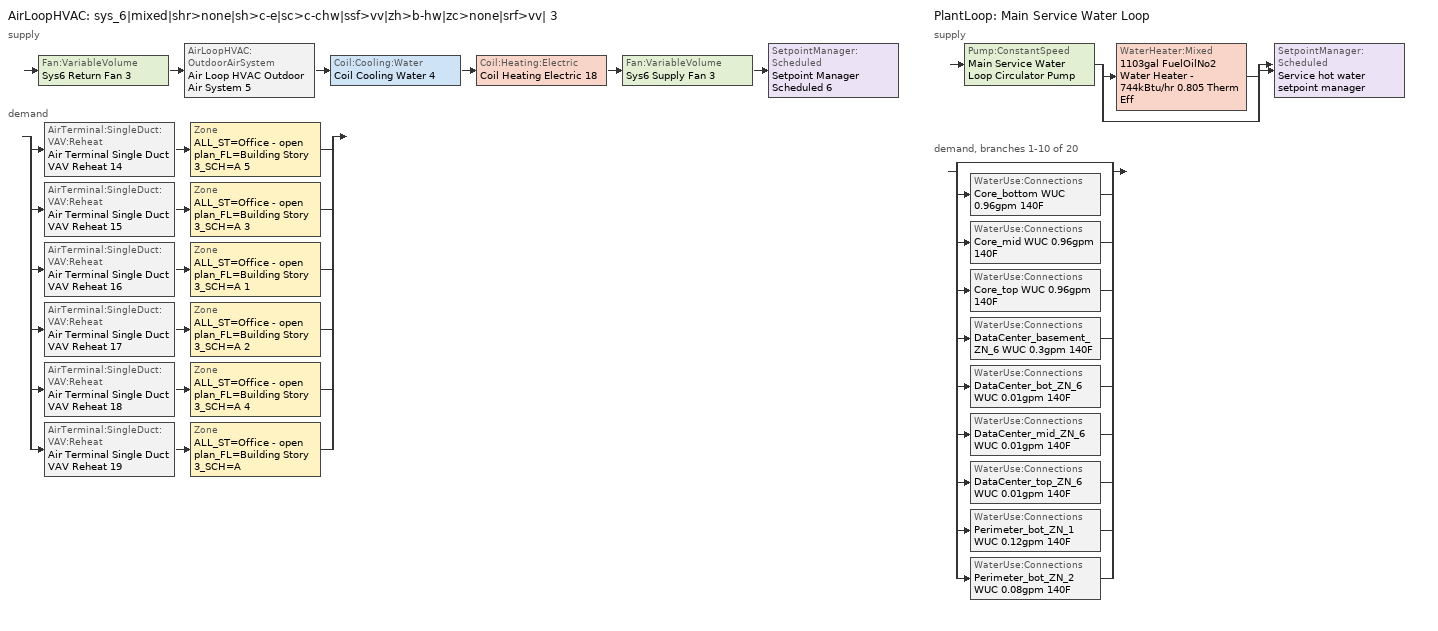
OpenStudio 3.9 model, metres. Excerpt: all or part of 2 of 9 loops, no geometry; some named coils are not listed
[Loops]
AirLoopHVAC 'sys_6|mixed|shr>none|sh>c-e|sc>c-chw|ssf>vv|zh>b-hw|zc>none|srf>vv| 3'
 supply: Fan:VariableVolume 'Sys6 Return Fan 3' > AirLoopHVAC:OutdoorAirSystem 'Air Loop HVAC Outdoor Air System 5' > Coil:Cooling:Water 'Coil Cooling Water 4' > Coil:Heating:Electric 'Coil Heating Electric 18' > Fan:VariableVolume 'Sys6 Supply Fan 3' > SetpointManager:Scheduled 'Setpoint Manager Scheduled 6'
 demand: split
  | AirTerminal:SingleDuct:VAV:Reheat 'Air Terminal Single Duct VAV Reheat 14' > Zone 'ALL_ST=Office - open plan_FL=Building Story 3_SCH=A 5'
  | AirTerminal:SingleDuct:VAV:Reheat 'Air Terminal Single Duct VAV Reheat 15' > Zone 'ALL_ST=Office - open plan_FL=Building Story 3_SCH=A 3'
  | AirTerminal:SingleDuct:VAV:Reheat 'Air Terminal Single Duct VAV Reheat 16' > Zone 'ALL_ST=Office - open plan_FL=Building Story 3_SCH=A 1'
  | AirTerminal:SingleDuct:VAV:Reheat 'Air Terminal Single Duct VAV Reheat 17' > Zone 'ALL_ST=Office - open plan_FL=Building Story 3_SCH=A 2'
  | AirTerminal:SingleDuct:VAV:Reheat 'Air Terminal Single Duct VAV Reheat 18' > Zone 'ALL_ST=Office - open plan_FL=Building Story 3_SCH=A 4'
  | AirTerminal:SingleDuct:VAV:Reheat 'Air Terminal Single Duct VAV Reheat 19' > Zone 'ALL_ST=Office - open plan_FL=Building Story 3_SCH=A'
PlantLoop 'Main Service Water Loop'
 supply: Pump:ConstantSpeed 'Main Service Water Loop Circulator Pump' > split
  | WaterHeater:Mixed '1103gal FuelOilNo2 Water Heater - 744kBtu/hr 0.805 Therm Eff'
  | bypass
  join > SetpointManager:Scheduled 'Service hot water setpoint manager'
 demand, branches 1-10 of 20: split
  | bypass
  | WaterUse:Connections 'Core_bottom WUC 0.96gpm 140F'
  | WaterUse:Connections 'Core_mid WUC 0.96gpm 140F'
  | WaterUse:Connections 'Core_top WUC 0.96gpm 140F'
  | WaterUse:Connections 'DataCenter_basement_ZN_6 WUC 0.3gpm 140F'
  | WaterUse:Connections 'DataCenter_bot_ZN_6 WUC 0.01gpm 140F'
  | WaterUse:Connections 'DataCenter_mid_ZN_6 WUC 0.01gpm 140F'
  | WaterUse:Connections 'DataCenter_top_ZN_6 WUC 0.01gpm 140F'
  | WaterUse:Connections 'Perimeter_bot_ZN_1 WUC 0.12gpm 140F'
  | WaterUse:Connections 'Perimeter_bot_ZN_2 WUC 0.08gpm 140F'
[Sizing:Zone] Zone Cooling Design Supply Air Temperature Input Method=TemperatureDifference; Zone Cooling Design Supply Air Temperature {C}=14; Zone Cooling Design Supply Air Temperature Difference {deltaC}=11; Zone Heating Design Supply Air Temperature Input Method=TemperatureDifference; Zone Heating Design Supply Air Temperature {C}=40; Zone Heating Design Supply Air Temperature Difference {deltaC}=21; Zone Cooling Design Supply Air Humidity Ratio {kg-H2O/kg-air}=0.0085; Zone Heating Design Supply Air Humidity Ratio {kg-H2O/kg-air}=0.008; Zone Heating Sizing Factor=1.3; Zone Cooling Sizing Factor=1.1; Cooling Design Air Flow Method=DesignDay; Heating Design Air Flow Method=DesignDay; Account for Dedicated Outdoor Air System=No; Dedicated Outdoor Air System Control Strategy=NeutralSupplyAir; Dedicated Outdoor Air Low Setpoint Temperature for Design {C}=autosize; Dedicated Outdoor Air High Setpoint Temperature for Design {C}=autosize; Zone Load Sizing Method=Sensible Load Only No Latent Load; Zone Latent Cooling Design Supply Air Humidity Ratio Input Method=HumidityRatioDifference; Zone Cooling Design Supply Air Humidity Ratio Difference {kgWater/kgDryAir}=0.005; Zone Latent Heating Design Supply Air Humidity Ratio Input Method=HumidityRatioDifference; Zone Humidification Design Supply Air Humidity Ratio Difference {kgWater/kgDryAir}=0.005; Sizing Option=Coincident
ALL_ST=Office - open plan_FL=Building Story 3_SCH=A; ALL_ST=Office - open plan_FL=Building Story 3_SCH=A 1; ALL_ST=Office - open plan_FL=Building Story 3_SCH=A 2; ALL_ST=Office - open plan_FL=Building Story 3_SCH=A 3; ALL_ST=Office - open plan_FL=Building Story 3_SCH=A 4; ALL_ST=Office - open plan_FL=Building Story 3_SCH=A 5
[Zone equipment]
ALL_ST=Office - open plan_FL=Building Story 3_SCH=A: Zone HVAC Baseboard Convective Water 20, Air Terminal Single Duct VAV Reheat 19
ALL_ST=Office - open plan_FL=Building Story 3_SCH=A 1: Zone HVAC Baseboard Convective Water 17, Air Terminal Single Duct VAV Reheat 16
ALL_ST=Office - open plan_FL=Building Story 3_SCH=A 2: Zone HVAC Baseboard Convective Water 18, Air Terminal Single Duct VAV Reheat 17
ALL_ST=Office - open plan_FL=Building Story 3_SCH=A 3: Zone HVAC Baseboard Convective Water 16, Air Terminal Single Duct VAV Reheat 15
ALL_ST=Office - open plan_FL=Building Story 3_SCH=A 4: Zone HVAC Baseboard Convective Water 19, Air Terminal Single Duct VAV Reheat 18
ALL_ST=Office - open plan_FL=Building Story 3_SCH=A 5: Zone HVAC Baseboard Convective Water 15, Air Terminal Single Duct VAV Reheat 14
[PlantLoop]
Main Service Water Loop: Glycol Concentration=0; Maximum Loop Temperature {C}=60; Minimum Loop Temperature {C}=51.6667; Plant Loop Volume {m3}=Autocalculate; Load Distribution Scheme=Optimal
[Sizing:Plant]
Main Service Water Loop: Loop Type=Heating; Design Loop Exit Temperature {C}=60; Loop Design Temperature Difference {deltaC}=5; Sizing Option=NonCoincident; Zone Timesteps in Averaging Window=1; Coincident Sizing Factor Mode=None
[AirLoopHVAC]
sys_6|mixed|shr>none|sh>c-e|sc>c-chw|ssf>vv|zh>b-hw|zc>none|srf>vv| 3: Availability Schedule=sys_6|mixed|shr>none|sh>c-e|sc>c-chw|ssf>vv|zh>b-hw|zc>none|srf>vv| 3 Occ Sch; Design Supply Air Flow Rate {m3/s}=autosize; Design Return Air Flow Fraction of Supply Air Flow=1
[Sizing:System]
sys_6|mixed|shr>none|sh>c-e|sc>c-chw|ssf>vv|zh>b-hw|zc>none|srf>vv| 3: Design Outdoor Air Flow Rate {m3/s}=Autosize; Central Heating Maximum System Air Flow Ratio=0.3; Preheat Design Temperature {C}=7; Preheat Design Humidity Ratio {kg-H2O/kg-Air}=0.008; Precool Design Temperature {C}=12.8; Precool Design Humidity Ratio {kg-H2O/kg-Air}=0.008; Central Cooling Design Supply Air Temperature {C}=13; Central Heating Design Supply Air Temperature {C}=13.1; 100% Outdoor Air in Cooling=No; 100% Outdoor Air in Heating=No; Central Cooling Design Supply Air Humidity Ratio {kg-H2O/kg-Air}=0.0085; Zone Maximum Outdoor Air Fraction=1; Cooling Supply Air Flow Rate Per Floor Area {m3/s-m2}=0.00996765; Cooling Fraction of Autosized Cooling Supply Air Flow Rate=1; Cooling Supply Air Flow Rate Per Unit Cooling Capacity {m3/s-W}=3.94755e-05; Heating Supply Air Flow Rate Per Floor Area {m3/s-m2}=0.00996765; Heating Fraction of Autosized Heating Supply Air Flow Rate=1; Heating Fraction of Autosized Cooling Supply Air Flow Rate=1; Heating Supply Air Flow Rate Per Unit Heating Capacity {m3/s-W}=3.15882e-05; Cooling Design Capacity Method=CoolingDesignCapacity; Cooling Design Capacity {W}=autosize; Cooling Design Capacity Per Floor Area {W/m2}=234.7; Fraction of Autosized Cooling Design Capacity=1; Heating Design Capacity Method=HeatingDesignCapacity; Heating Design Capacity {W}=autosize; Heating Design Capacity Per Floor Area {W/m2}=157; Fraction of Autosized Heating Design Capacity=1; Central Cooling Capacity Control Method=OnOff; Occupant Diversity=autosize
[Coil:Heating:Electric] Availability Schedule=Always On Discrete
Name | Nominal Capacity {W}
Coil Heating Electric 18
Coil Heating Electric 19 | 53403.3
Coil Heating Electric 20 | 2943.32
Coil Heating Electric 21 | 23786.6
Coil Heating Electric 22 | 19816.2
Coil Heating Electric 23 | 11851.2
Coil Heating Electric 24 | 21941.7
[Controller:OutdoorAir]
Controller Outdoor Air 5: Minimum Outdoor Air Flow Rate {m3/s}=autosize; Maximum Outdoor Air Flow Rate {m3/s}=Autosize; Economizer Control Type=DifferentialEnthalpy; Economizer Control Action Type=ModulateFlow; Lockout Type=NoLockout; Minimum Limit Type=FixedMinimum; Minimum Outdoor Air Schedule=sys_6|mixed|shr>none|sh>c-e|sc>c-chw|ssf>vv|zh>b-hw|zc>none|srf>vv| 3 Occ Sch; Controller Mechanical Ventilation=Controller Mechanical Ventilation 5; High Humidity Control=No; High Humidity Outdoor Air Flow Ratio=1; Control High Indoor Humidity Based on Outdoor Humidity Ratio=Yes; Heat Recovery Bypass Control Type=BypassWhenWithinEconomizerLimits; Economizer Operation Staging=InterlockedWithMechanicalCooling
[Controller:MechanicalVentilation]
Controller Mechanical Ventilation 5: Availability Schedule=Always On Discrete; System Outdoor Air Method=ZoneSum
[AirLoopHVAC:OutdoorAirSystem]
Air Loop HVAC Outdoor Air System 5: Controller=Controller Outdoor Air 5
[SetpointManager:Scheduled] Control Variable=Temperature
Name | Schedule | Setpoint Node or NodeList
Setpoint Manager Scheduled 6 | Supply Air Temp 3 | sys_6|mixed|shr>none|sh>c-e|sc>c-chw|ssf>vv|zh>b-hw|zc>none|srf>vv| 3 Supply Outlet Node
Service hot water setpoint manager | Service Water Loop Temp - 140F | Main Service Water Loop Supply Outlet Node
[Fan:VariableVolume] Availability Schedule=Always On Discrete; Maximum Flow Rate {m3/s}=Autosize; Fan Power Minimum Flow Rate Input Method=Fraction; Fan Power Minimum Air Flow Rate {m3/s}=0; Motor In Airstream Fraction=1; Fan Power Coefficient 5=0
Name | Fan Total Efficiency | Pressure Rise {Pa} | Fan Power Minimum Flow Fraction | Motor Efficiency | Fan Power Coefficient 1 | Fan Power Coefficient 2 | Fan Power Coefficient 3 | Fan Power Coefficient 4
Sys6 Supply Fan 3 | 0.549965 | 1000 | 0.5 | 0.8461 | -4.1457 | 16.803 | -19.471 | 7.8488
Sys6 Return Fan 3 | 0.299975 | 250 | 0.68 | 0.4615 | -2.4176 | 9.5874 | -11.559 | 5.4009
[AirTerminal:SingleDuct:VAV:Reheat] Availability Schedule=Always On Discrete; Maximum Air Flow Rate {m3/s}=AutoSize; Zone Minimum Air Flow Input Method=Constant; Constant Minimum Air Flow Fraction=0.3; Maximum Hot Water or Steam Flow Rate {m3/s}=AutoSize; Minimum Hot Water or Steam Flow Rate {m3/s}=0; Convergence Tolerance=0.001; Damper Heating Action=Normal; Maximum Flow per Zone Floor Area During Reheat {m3/s-m2}=AutoSize; Maximum Flow Fraction During Reheat=0.5; Maximum Reheat Air Temperature {C}=43; Control For Outdoor Air=No
Name | Fixed Minimum Air Flow Rate {m3/s} | Reheat Coil
Air Terminal Single Duct VAV Reheat 14 | 4.99224 | Coil Heating Electric 19
Air Terminal Single Duct VAV Reheat 15 | 0.0724055 | Coil Heating Electric 20
Air Terminal Single Duct VAV Reheat 16 | 0.626839 | Coil Heating Electric 21
Air Terminal Single Duct VAV Reheat 17 | 0.40395 | Coil Heating Electric 22
Air Terminal Single Duct VAV Reheat 18 | 0.626826 | Coil Heating Electric 23
Air Terminal Single Duct VAV Reheat 19 | 0.40395 | Coil Heating Electric 24
[Pump:ConstantSpeed]
Main Service Water Loop Circulator Pump: Rated Flow Rate {m3/s}=autosize; Rated Pump Head {Pa}=739784; Rated Power Consumption {W}=autosize; Motor Efficiency=0.865; Fraction of Motor Inefficiencies to Fluid Stream=0; Pump Control Type=Intermittent; Design Power Sizing Method=PowerPerFlowPerPressure; Design Electric Power per Unit Flow Rate {W/(m3/s)}=348701.1; Design Shaft Power per Unit Flow Rate per Unit Head {W-s/m3-Pa}=1.28205
[WaterHeater:Mixed]
1103gal FuelOilNo2 Water Heater - 744kBtu/hr 0.805 Therm Eff: Tank Volume {m3}=4.17379; Setpoint Temperature Schedule=Service Water Loop Temp - 140F; Deadband Temperature Difference {deltaC}=2; Maximum Temperature Limit {C}=60; Heater Control Type=Cycle; Heater Maximum Capacity {W}=218080; Heater Fuel Type=FuelOilNo2; Heater Thermal Efficiency=0.804927; Part Load Factor Curve=SWH-EFFFPLR-NECB2011; Off Cycle Parasitic Fuel Consumption Rate {W}=251.134; Off Cycle Parasitic Fuel Type=FuelOilNo2; Off Cycle Parasitic Heat Fraction to Tank=0.8; On Cycle Parasitic Fuel Consumption Rate {W}=251.134; On Cycle Parasitic Fuel Type=FuelOilNo2; On Cycle Parasitic Heat Fraction to Tank=0; Ambient Temperature Indicator=Schedule; Ambient Temperature Schedule=Water Heater Ambient Temp Schedule 71.6F; Off Cycle Loss Coefficient to Ambient Temperature {W/K}=27.6289; On Cycle Loss Coefficient to Ambient Temperature {W/K}=27.6289; Use Side Effectiveness=1; Source Side Effectiveness=1; Use Side Design Flow Rate {m3/s}=autosize; Source Side Design Flow Rate {m3/s}=autosize; Indirect Water Heating Recovery Time {hr}=1.5; Source Side Flow Control Mode=IndirectHeatPrimarySetpoint
[WaterHeater:Sizing]
1103gal FuelOilNo2 Water Heater - 744kBtu/hr 0.805 Therm Eff: Design Mode=PeakDraw; Time Storage Can Meet Peak Draw {hr}=0.538503; Time for Tank Recovery {hr}=0.5; Nominal Tank Volume for Autosizing Plant Connections {m3}=1
[WaterUse:Equipment:Definition] Target Temperature Schedule=Mixed Water At Faucet Temp - 140F; Sensible Fraction Schedule=Fraction Sensible - 0.2; Latent Fraction Schedule=Fraction Latent - 0.05
Name | Peak Flow Rate {m3/s}
Core_bottom 0.96gpm 140F; Core_mid 0.96gpm 140F; Core_top 0.96gpm 140F | 6.0423e-05
Datacenter_basement_zn_6 0.3gpm 140F | 1.89704e-05
Datacenter_bot_zn_6 0.01gpm 140F; Datacenter_mid_zn_6 0.01gpm 140F; Datacenter_top_zn_6 0.01gpm 140F | 8.76352e-07
Perimeter_bot_zn_1 0.12gpm 140F | 7.58688e-06
Perimeter_bot_zn_2 0.08gpm 140F | 4.88917e-06
[WaterUse:Equipment] Flow Rate Fraction Schedule=NECB-A-Service Water Heating
Name | Water Use Equipment Definition | Space
Core_bottom Service Water Use 0.96gpm 140F | Core_bottom 0.96gpm 140F | Core_bottom
Core_mid Service Water Use 0.96gpm 140F | Core_mid 0.96gpm 140F | Core_mid
Core_top Service Water Use 0.96gpm 140F | Core_top 0.96gpm 140F | Core_top
DataCenter_basement_ZN_6 Service Water Use 0.3gpm 140F | Datacenter_basement_zn_6 0.3gpm 140F | DataCenter_basement_ZN_6
DataCenter_bot_ZN_6 Service Water Use 0.01gpm 140F | Datacenter_bot_zn_6 0.01gpm 140F | DataCenter_bot_ZN_6
DataCenter_mid_ZN_6 Service Water Use 0.01gpm 140F | Datacenter_mid_zn_6 0.01gpm 140F | DataCenter_mid_ZN_6
DataCenter_top_ZN_6 Service Water Use 0.01gpm 140F | Datacenter_top_zn_6 0.01gpm 140F | DataCenter_top_ZN_6
Perimeter_bot_ZN_1 Service Water Use 0.12gpm 140F | Perimeter_bot_zn_1 0.12gpm 140F | Perimeter_bot_ZN_1
Perimeter_bot_ZN_2 Service Water Use 0.08gpm 140F | Perimeter_bot_zn_2 0.08gpm 140F | Perimeter_bot_ZN_2
[WaterUse:Connections] Drain Water Heat Exchanger Type=None; Drain Water Heat Exchanger Destination=Plant
Name | Water Use Equipment Name 1
Core_bottom WUC 0.96gpm 140F | Core_bottom Service Water Use 0.96gpm 140F
Core_mid WUC 0.96gpm 140F | Core_mid Service Water Use 0.96gpm 140F
Core_top WUC 0.96gpm 140F | Core_top Service Water Use 0.96gpm 140F
DataCenter_basement_ZN_6 WUC 0.3gpm 140F | DataCenter_basement_ZN_6 Service Water Use 0.3gpm 140F
DataCenter_bot_ZN_6 WUC 0.01gpm 140F | DataCenter_bot_ZN_6 Service Water Use 0.01gpm 140F
DataCenter_mid_ZN_6 WUC 0.01gpm 140F | DataCenter_mid_ZN_6 Service Water Use 0.01gpm 140F
DataCenter_top_ZN_6 WUC 0.01gpm 140F | DataCenter_top_ZN_6 Service Water Use 0.01gpm 140F
Perimeter_bot_ZN_1 WUC 0.12gpm 140F | Perimeter_bot_ZN_1 Service Water Use 0.12gpm 140F
Perimeter_bot_ZN_2 WUC 0.08gpm 140F | Perimeter_bot_ZN_2 Service Water Use 0.08gpm 140F
[Schedule:Ruleset]
Supply Air Temp 3: Default Day Schedule=Supply Air Temp Default 3
Service Water Loop Temp - 140F: Default Day Schedule=Service Water Loop Temp - 140F Default
Water Heater Ambient Temp Schedule 71.6F: Default Day Schedule=Water Heater Ambient Temp Schedule 71.6F Default
NECB-A-Service Water Heating: Default Day Schedule=NECB-A-Service Water Heating Default
Fraction Sensible - 0.2: Default Day Schedule=Fraction Sensible - 0.2 Default
Fraction Latent - 0.05: Default Day Schedule=Fraction Latent - 0.05 Default
Mixed Water At Faucet Temp - 140F: Default Day Schedule=Mixed Water At Faucet Temp - 140F Default
sys_6|mixed|shr>none|sh>c-e|sc>c-chw|ssf>vv|zh>b-hw|zc>none|srf>vv| 3 Occ Sch: Default Day Schedule=sys_6|mixed|shr>none|sh>c-e|sc>c-chw|ssf>vv|zh>b-hw|zc>none|srf>vv| 3 Occ Sch Default; Summer Design Day Schedule=sys_6|mixed|shr>none|sh>c-e|sc>c-chw|ssf>vv|zh>b-hw|zc>none|srf>vv| 3 Occ Sch Summer Design Day; Winter Design Day Schedule=sys_6|mixed|shr>none|sh>c-e|sc>c-chw|ssf>vv|zh>b-hw|zc>none|srf>vv| 3 Occ Sch Winter Design Day
[Schedule:Day]
Supply Air Temp Default 3: 24, 0, 13
Service Water Loop Temp - 140F Default; Mixed Water At Faucet Temp - 140F Default: 24, 0, 60
Water Heater Ambient Temp Schedule 71.6F Default: 24, 0, 22
NECB-A-Service Water Heating Default; NECB-A-Service Water Heating Default|Wkdy Day: No, 7, 0, 0.05, 8, 0, 0.1, 10, 0, 0.5, 16, 0, 0.9, 17, 0, 0.7, 18, 0, 0.5, 19, 0, 0.3, 22, 0, 0.2, 24, 0, 0.05
NECB-A-Service Water Heating Sat Day; NECB-A-Service Water Heating Sun|Hol Day: No, 24, 0, 0.05
Fraction Sensible - 0.2 Default: 24, 0, 0.2
Fraction Latent - 0.05 Default: 24, 0, 0.05
sys_6|mixed|shr>none|sh>c-e|sc>c-chw|ssf>vv|zh>b-hw|zc>none|srf>vv| 3 Occ Sch Default: 8, 0, 0, 19, 0, 1, 24, 0, 0
sys_6|mixed|shr>none|sh>c-e|sc>c-chw|ssf>vv|zh>b-hw|zc>none|srf>vv| 3 Occ Sch Winter Design Day; sys_6|mixed|shr>none|sh>c-e|sc>c-chw|ssf>vv|zh>b-hw|zc>none|srf>vv| 3 Occ Sch Summer Design Day: 24, 0, 1
Schedule Day 15; Schedule Day 16: 24, 0, 0
[Schedule:Rule] Date Specification Type=DateRange; Start Month=1; End Month=12
Name | Schedule Ruleset | Rule Order | Day Schedule | Apply Monday | Apply Tuesday | Apply Wednesday | Apply Thursday | Apply Friday | Start Day | End Day | Apply Saturday | Apply Sunday
Schedule Rule 17 | NECB-A-Service Water Heating | 2 | NECB-A-Service Water Heating Default|Wkdy Day | Yes | Yes | Yes | Yes | Yes | 1 | 31
Schedule Rule 18 | NECB-A-Service Water Heating | 1 | NECB-A-Service Water Heating Sat Day |  |  |  |  |  | 1 | 31 | Yes
Schedule Rule 19 | NECB-A-Service Water Heating | 0 | NECB-A-Service Water Heating Sun|Hol Day |  |  |  |  |  | 1 | 31 |  | Yes
Schedule Rule 28 | sys_6|mixed|shr>none|sh>c-e|sc>c-chw|ssf>vv|zh>b-hw|zc>none|srf>vv| 3 Occ Sch | 1 | Schedule Day 15 |  |  |  |  |  | 7 | 30 | Yes
Schedule Rule 29 | sys_6|mixed|shr>none|sh>c-e|sc>c-chw|ssf>vv|zh>b-hw|zc>none|srf>vv| 3 Occ Sch | 0 | Schedule Day 16 |  |  |  |  |  | 1 | 31 |  | Yes
[Schedule:Constant]
Always On Discrete: Value=1
[Curve:Cubic]
SWH-EFFFPLR-NECB2011: Coefficient1 Constant=0.7576; Coefficient2 x=1.0071; Coefficient3 x**2=-1.4443; Coefficient4 x**3=0.6844; Minimum Value of x=0; Maximum Value of x=1
